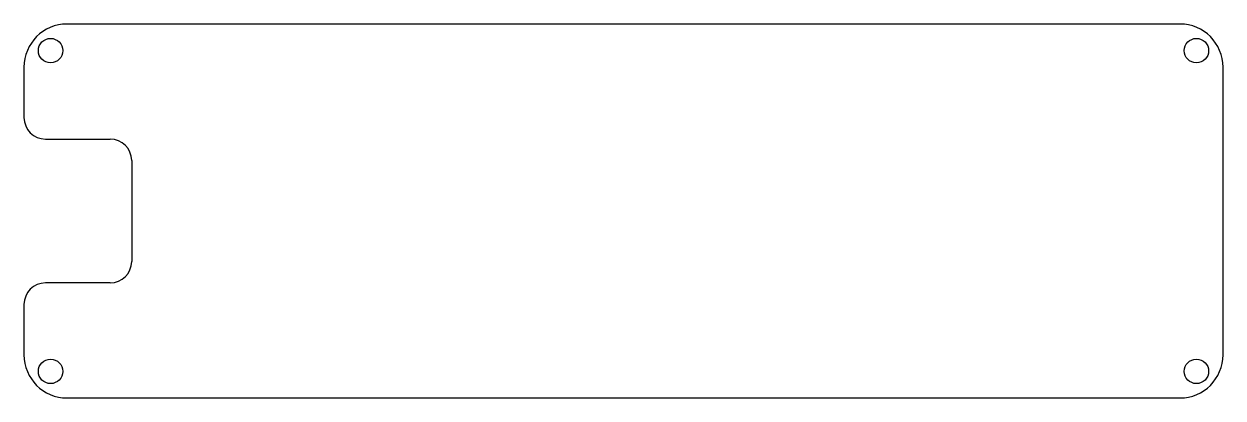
# Model space of a CAD drawing. Header units: millimetres. Extents: x -84 to 84, y -26 to 26.
import ezdxf

# ---------------------------------------------------------------- set-up
doc = ezdxf.new("R2010")
doc.units = ezdxf.units.MM

msp = doc.modelspace()

# ---------------------------------------------------------------- linework, layer by layer
at = {"color": 7, "linetype": 'Continuous', "lineweight": 25}
for p, q in [((77.5, 26), (-77.5, 26)), ((-83.5, 20), (-83.5, 13)), ((83.5, -20), (83.5, 20)), ((-80.5, 10), (-71.5, 10)), ((-68.5, 7), (-68.5, -7)), ((-71.5, -10), (-80.5, -10)), ((-83.5, -13), (-83.5, -20)), ((-77.5, -26), (77.5, -26))]:
    msp.add_line(p, q, dxfattribs=at)
for centre in [(-79.8, 22.3), (79.8, 22.3), (-79.8, -22.3), (79.8, -22.3)]:
    msp.add_circle(centre, 1.7, dxfattribs=at)
for centre, radius, start, end in [((-77.5, 20), 6, 90, 180), ((77.5, 20), 6, 0, 90), ((-80.5, 13), 3, 180, 270), ((-71.5, 7), 3, 0, 90), ((-71.5, -7), 3, 270, 0), ((-80.5, -13), 3, 90, 180), ((-77.5, -20), 6, 180, 270), ((77.5, -20), 6, 270, 0)]:
    msp.add_arc(centre, radius, start, end, dxfattribs=at)

doc.saveas('drawing.dxf')
